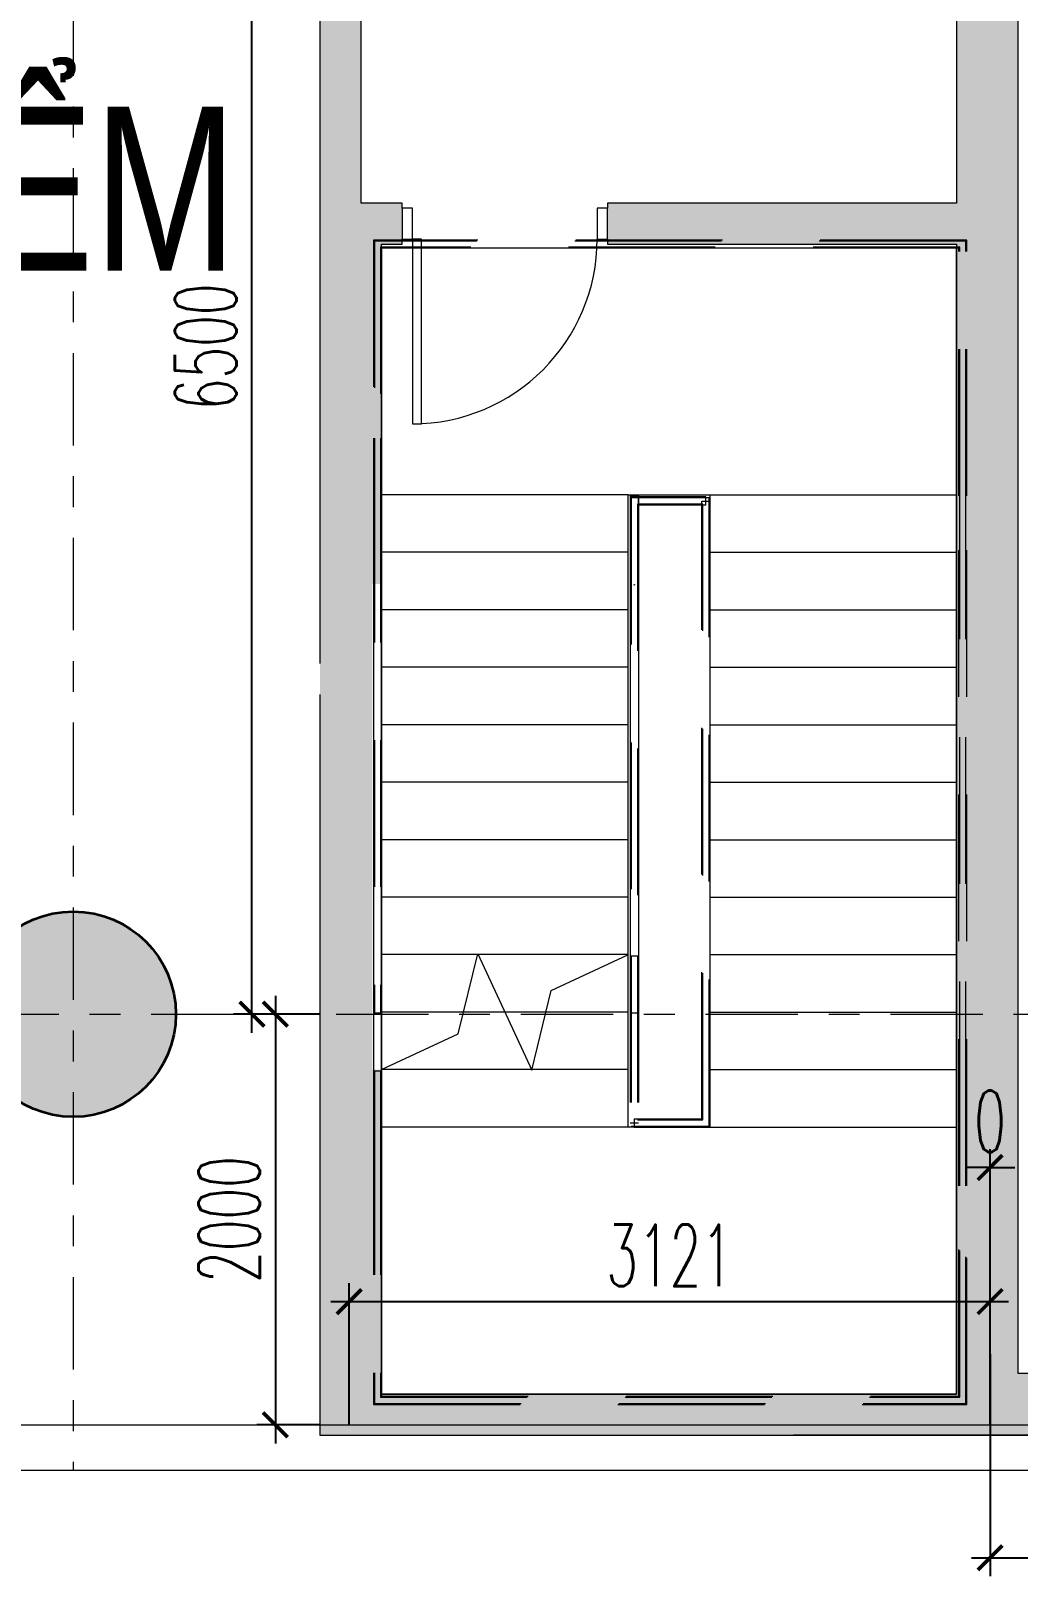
# Model space of a CAD drawing. Header units: millimetres. Extents: x 90964 to 877642, y 656808 to 1438307.
# Drawn here: x 360582 to 365390, y 1049812 to 1057352 of the extents above; entities that cross this region are included whole.
import ezdxf
from ezdxf.enums import TextEntityAlignment as Align

# ---------------------------------------------------------------- set-up
doc = ezdxf.new("R2010")
doc.units = ezdxf.units.MM
doc.header["$LTSCALE"] = 300
doc.linetypes.add('CENTER', pattern=[3, 1.5, -0.5, 0.5, -0.5])
doc.linetypes.add('Overhead', pattern=[3.96875, 2.38125, -1.5875])
doc.layers.get('Defpoints').update_dxf_attribs({"color": 6})
for name, color, linetype, lineweight in [('A-COT VACH', 2, 'Continuous', 35), ('A-DOOR', 31, 'Continuous', 9), ('A-DOOR-FRAM', 31, 'Continuous', 9), ('A-FLOR-HRAL', 11, 'Continuous', 9), ('A-FLOR-HRAL-MBND', 5, 'Overhead', 9), ('A-HATCH', 251, 'Continuous', 5), ('A-NET THAY', 125, 'Continuous', 18), ('A-TEXT', 9, 'Continuous', 18), ('A-TRUC', 250, 'CENTER', 5), ('A-WALL', 113, 'Continuous', 9), ('A-WALL-PATT', 111, 'Continuous', 9), ('S-STRS', 31, 'Continuous', 9), ('S-STRS-MBND', 31, 'Overhead', 9)]:
    doc.layers.add(name, color=color, linetype=linetype, lineweight=lineweight)
doc.styles.add('A1-arial', font='arial.ttf', dxfattribs={"width": 0.8})
doc.styles.add('A1-vnsimli', font='vnsimli.shx', dxfattribs={"width": 0.6})
doc.dimstyles.new('A1_DIM150', dxfattribs={"dimscale": 1.5, "dimtxt": 200, "dimasz": 80, "dimexe": 60, "dimexo": 0, "dimgap": 50, "dimtad": 1, "dimdec": 0, "dimzin": 0, "dimdsep": 46, "dimtxsty": 'A1-vnsimli', "dimblk1": 'ARCHTICK', "dimblk2": 'ARCHTICK', "dimsah": 1, "dimcen": 150, "dimdle": 60, "dimclrd": 256, "dimclre": 256, "dimclrt": 6, "dimadec": 0, "dimazin": 0, "dimtfac": 1, "dimtdec": 0, "dimtix": 1, "dimtmove": 2, "dimatfit": 3, "dimfxl": 1, "dimtvp": 0.833333, "dimtolj": 1, "dimtzin": 0, "dimarcsym": 0})

# ---------------------------------------------------------------- blocks, each defined once
blk = doc.blocks.new('Railing - Railing-1480369-Option 5 Floor Plans')
at = {"layer": 'A-FLOR-HRAL-MBND'}
for p, q in [((-100059.2, -9506.8), (-100176.4, -9867.4)), ((-100039.9, -9544.6), (-100138.6, -9848.1)), ((-99270.4, -9763.2), (-100059.2, -9506.8)), ((-99279.7, -9791.8), (-100039.9, -9544.6)), ((-99545.8, -9705.2), (-99536.5, -9676.7)), ((-97187.7, -10472), (-99545.8, -9705.2)), ((-97149.9, -10452.8), (-99536.5, -9676.7)), ((-100176.4, -9867.4), (-97267.2, -10813.4)), ((-100138.6, -9848.1), (-97286.4, -10775.6)), ((-97286.4, -10775.6), (-97187.7, -10472)), ((-97267.2, -10813.4), (-97149.9, -10452.8))]:
    blk.add_line(p, q, dxfattribs=at)
blk = doc.blocks.new('Railing - Railing-1480370-Option 5 Floor Plans')
at = {"layer": 'A-FLOR-HRAL-MBND'}
for p, q in [((-100956.9, -7899.5), (-101847.8, -10639.1)), ((-99682.2, -8314), (-100956.9, -7899.5)), ((-100937.7, -7937.3), (-101810, -10619.9)), ((-99691.5, -8342.6), (-100937.7, -7937.3)), ((-99425, -8429.2), (-99691.5, -8342.6)), ((-99415.8, -8400.7), (-99682.2, -8314)), ((-99159, -8515.8), (-99149.7, -8487.2)), ((-96762.5, -9295), (-99159, -8515.8)), ((-96753.2, -9266.5), (-99149.7, -8487.2)), ((-96486.9, -9353.1), (-96753.2, -9266.5)), ((-96496.2, -9381.6), (-96762.5, -9295)), ((-95611.4, -9669.4), (-96496.2, -9381.6)), ((-95573.6, -9650.1), (-96486.9, -9353.1)), ((-96464.5, -12389.7), (-95573.6, -9650.1)), ((-96483.7, -12351.9), (-95611.4, -9669.4)), ((-101810, -10619.9), (-100830.1, -10938.5)), ((-101847.8, -10639.1), (-100839.4, -10967)), ((-100839.4, -10967), (-100573.1, -11053.6)), ((-100830.1, -10938.5), (-100563.8, -11025.1)), ((-100573.1, -11053.6), (-97644.1, -12006.1)), ((-100563.8, -11025.1), (-97634.8, -11977.6)), ((-97634.8, -11977.6), (-96483.7, -12351.9)), ((-97644.1, -12006.1), (-96464.5, -12389.7))]:
    blk.add_line(p, q, dxfattribs=at)
blk = doc.blocks.new('Top Rail Type - Top Rail_Internal_-1480371-Option 5 Floor Plans')
at = {"layer": 'A-FLOR-HRAL'}
for p, q in [((-97138.5, -10451.3), (-97600.3, -10301.1)), ((-97612.7, -10339.1), (-97150.8, -10489.3))]:
    blk.add_line(p, q, dxfattribs=at)
at = {"layer": 'A-FLOR-HRAL', "flags": 128}
blk.add_lwpolyline([(-97559.5, -10339.5), (-97557.4, -10336.1), (-97557.1, -10332)], dxfattribs=at)
blk = doc.blocks.new('Top Rail Type - Top Rail_Internal_-V14-Option 5 Floor Plans')
at = {"layer": 'A-FLOR-HRAL', "linetype": 'Overhead'}
for p, q in [((-100068.5, -9519.5), (-100182.7, -9870.6)), ((-100030.5, -9531.8), (-100132.3, -9844.9)), ((-100030.5, -9531.8), (-100068.5, -9519.5)), ((-100055.7, -9544.7), (-100043.3, -9506.6)), ((-99281.2, -9796.5), (-100055.7, -9544.7)), ((-99268.9, -9758.5), (-100043.3, -9506.6)), ((-99547.3, -9710), (-99534.9, -9672)), ((-97194, -10475.3), (-99547.3, -9710)), ((-97143.6, -10449.6), (-99534.9, -9672)), ((-100182.7, -9870.6), (-97283, -10813.5)), ((-100132.3, -9844.9), (-97270.6, -10775.5)), ((-97295.8, -10788.3), (-97194, -10475.3)), ((-97257.8, -10800.7), (-97143.6, -10449.6)), ((-97270.6, -10775.5), (-97283, -10813.5)), ((-97295.8, -10788.3), (-97257.8, -10800.7))]:
    blk.add_line(p, q, dxfattribs=at)
at = {"layer": 'A-FLOR-HRAL'}
for p, q in [((-99268.9, -9758.5), (-99281.2, -9796.5)), ((-97150.8, -10489.3), (-99281.2, -9796.5)), ((-97138.5, -10451.3), (-99268.9, -9758.5)), ((-97150.8, -10489.3), (-97138.5, -10451.3))]:
    blk.add_line(p, q, dxfattribs=at)
blk = doc.blocks.new('Top Rail Type - Top Rail_Internal_-V15-Option 5 Floor Plans')
at = {"layer": 'A-FLOR-HRAL', "linetype": 'Overhead'}
for p, q in [((-100960.1, -7893.2), (-101854.1, -10642.3)), ((-99680.7, -8309.3), (-100960.1, -7893.2)), ((-100934.5, -7943.6), (-101803.7, -10616.7)), ((-99693.1, -8347.3), (-100934.5, -7943.6)), ((-99426.6, -8434), (-99693.1, -8347.3)), ((-99414.2, -8395.9), (-99680.7, -8309.3)), ((-99160.5, -8520.5), (-99148.1, -8482.5)), ((-96485.4, -9348.3), (-99148.1, -8482.5)), ((-96497.8, -9386.4), (-99160.5, -8520.5)), ((-95567.3, -9646.9), (-96485.4, -9348.3)), ((-95617.7, -9672.6), (-96497.8, -9386.4)), ((-96461.3, -12396), (-95567.3, -9646.9)), ((-96486.9, -12345.6), (-95617.7, -9672.6)), ((-101803.7, -10616.7), (-100828.6, -10933.8)), ((-101854.1, -10642.3), (-100840.9, -10971.8)), ((-100840.9, -10971.8), (-97645.6, -12010.9)), ((-100828.6, -10933.8), (-97633.3, -11972.8)), ((-97633.3, -11972.8), (-96486.9, -12345.6)), ((-97645.6, -12010.9), (-96461.3, -12396))]:
    blk.add_line(p, q, dxfattribs=at)
at = {"layer": 'A-FLOR-HRAL'}
for p, q in [((-99414.2, -8395.9), (-99426.6, -8434)), ((-97176.8, -9165.6), (-99426.6, -8434)), ((-97164.4, -9127.5), (-99414.2, -8395.9))]:
    blk.add_line(p, q, dxfattribs=at)
blk = doc.blocks.new('M_Door-Passage-Single-Flush - M_Door-Passage-Single-Flush-718217-Option 5 Floor Plans')
at = {"layer": 'A-DOOR'}
for p, q in [((450, 981.35), (405, 981.35)), ((405, 981.35), (405, 81.35)), ((450, 81.35), (450, 981.35)), ((405, 81.35), (450, 81.35))]:
    blk.add_line(p, q, dxfattribs=at)
blk.add_arc((450, 81.35), 900, 90, 180, dxfattribs=at)
at = {"layer": 'A-DOOR-FRAM'}
for p, q in [((-450, 81.35), (-500, 81.35)), ((-500, 81.35), (-500, -68.65)), ((-450, -68.65), (-450, 81.35)), ((450, 81.35), (450, -68.65)), ((500, 81.35), (450, 81.35)), ((500, -68.65), (500, 81.35)), ((-500, -68.65), (-450, -68.65)), ((450, -68.65), (500, -68.65))]:
    blk.add_line(p, q, dxfattribs=at)
blk = doc.blocks.new('LUOICOT THAPDOI')
at = {"layer": 'A-HATCH'}
h = blk.add_hatch(color=256, dxfattribs=at)
h.dxf.hatch_style = 1
edge = h.paths.add_edge_path()
edge.add_arc((220997.9, 1226625.3), 500, 0, 360)
edge = h.paths.add_edge_path()
edge.add_arc((233598, 1226625.3), 500, 0, 360)
edge = h.paths.add_edge_path()
edge.add_arc((246198, 1226625.3), 500, 0, 360)
edge = h.paths.add_edge_path()
edge.add_arc((246198, 1217625.3), 500, 0, 360)
edge = h.paths.add_edge_path()
edge.add_arc((233598, 1217625.3), 500, 0, 360)
edge = h.paths.add_edge_path()
edge.add_arc((220997.9, 1217625.3), 500, 0, 360)
edge = h.paths.add_edge_path()
edge.add_arc((214298, 1226625.3), 500, 0, 360)
edge = h.paths.add_edge_path()
edge.add_arc((201698, 1226625.3), 500, 0, 360)
edge = h.paths.add_edge_path()
edge.add_arc((194998.1, 1226625.3), 500, 0, 360)
edge = h.paths.add_edge_path()
edge.add_arc((182398, 1226625.3), 500, 0, 360)
edge = h.paths.add_edge_path()
edge.add_arc((169798, 1226625.3), 500, 0, 360)
edge = h.paths.add_edge_path()
edge.add_arc((169798, 1217625.3), 500, 0, 360)
edge = h.paths.add_edge_path()
edge.add_arc((169798, 1208625.3), 500, 0, 360)
edge = h.paths.add_edge_path()
edge.add_arc((169798, 1199625.3), 500, 0, 360)
edge = h.paths.add_edge_path()
edge.add_arc((182398, 1199625.3), 500, 0, 360)
edge = h.paths.add_edge_path()
edge.add_arc((182398, 1208625.3), 500, 0, 360)
edge = h.paths.add_edge_path()
edge.add_arc((182398, 1217625.3), 500, 0, 360)
edge = h.paths.add_edge_path()
edge.add_arc((194998.1, 1217625.3), 500, 0, 360)
edge = h.paths.add_edge_path()
edge.add_arc((194998.1, 1208625.3), 500, 0, 360)
edge = h.paths.add_edge_path()
edge.add_arc((194998.1, 1199625.3), 500, 0, 360)
edge = h.paths.add_edge_path()
edge.add_arc((201698, 1208625.3), 500, 0, 360)
edge = h.paths.add_edge_path()
edge.add_arc((214298, 1208625.3), 500, 0, 360)
edge = h.paths.add_edge_path()
edge.add_arc((220997.9, 1208625.3), 500, 0, 360)
edge = h.paths.add_edge_path()
edge.add_arc((220997.9, 1199625.3), 500, 0, 360)
edge = h.paths.add_edge_path()
edge.add_arc((233598, 1199625.3), 500, 0, 360)
edge = h.paths.add_edge_path()
edge.add_arc((233598, 1208625.3), 500, 0, 360)
edge = h.paths.add_edge_path()
edge.add_arc((246198, 1208625.3), 500, 0, 360)
edge = h.paths.add_edge_path()
edge.add_arc((246198, 1199625.3), 500, 0, 360)
at = {"layer": 'A-COT VACH'}
blk.add_circle((194998.1, 1199625.3), 500, dxfattribs=at)
at = {"layer": 'A-TRUC'}
for p, q in [((194998.1, 1228945.3), (194998.1, 1197405.3)), ((167478, 1199625.3), (248518, 1199625.3))]:
    blk.add_line(p, q, dxfattribs=at)
blk = doc.blocks.new('_ArchTick')
at = {"color": 0, "linetype": 'ByBlock', "const_width": 0.15}
blk.add_lwpolyline([(-0.5, -0.5), (0.5, 0.5)], dxfattribs=at)
blk = doc.blocks.new('*D359')
at = {"layer": 'A-NET THAY', "lineweight": -2, "transparency": 16777216}
for p, q in [((361658.2, 1052473.3), (361658.2, 1059153.3)), ((361989.6, 1059063.3), (361568.2, 1059063.3)), ((361989.6, 1052563.3), (361568.2, 1052563.3))]:
    blk.add_line(p, q, dxfattribs=at)
at = {"layer": 'Defpoints', "color": 0, "transparency": 16777216}
for p in [(361658.2, 1059063.3), (361989.6, 1059063.3), (361989.6, 1052563.3)]:
    blk.add_point(p, dxfattribs=at)
at = {"layer": 'A-NET THAY', "lineweight": -2, "transparency": 16777216, "xscale": 120, "yscale": 120, "zscale": 120}
for p, rotation in [((361658.2, 1059063.3), 90.00000000000388), ((361658.2, 1052563.3), 270.0000000000039)]:
    blk.add_blockref('_ArchTick', p, dxfattribs=dict(at, rotation=rotation))
at = {"layer": 'A-NET THAY', "color": 6, "transparency": 16777216, "insert": (361433.2, 1055813.3), "char_height": 300, "attachment_point": 5, "rotation": 90, "style": 'A1-vnsimli'}
blk.add_mtext('\\A1;6500', dxfattribs=at)
blk = doc.blocks.new('*D360')
at = {"layer": 'A-NET THAY', "lineweight": -2, "transparency": 16777216}
for p, q in [((361772.2, 1052653.3), (361772.2, 1050473.3)), ((361989.6, 1052563.3), (361682.2, 1052563.3)), ((361989.6, 1050563.3), (361682.2, 1050563.3))]:
    blk.add_line(p, q, dxfattribs=at)
at = {"layer": 'Defpoints', "color": 0, "transparency": 16777216}
for p in [(361989.6, 1052563.3), (361772.2, 1050563.3), (361989.6, 1050563.3)]:
    blk.add_point(p, dxfattribs=at)
at = {"layer": 'A-NET THAY', "lineweight": -2, "transparency": 16777216, "xscale": 120, "yscale": 120, "zscale": 120}
for p, rotation in [((361772.2, 1052563.3), 90.00000000000388), ((361772.2, 1050563.3), 270.0000000000039)]:
    blk.add_blockref('_ArchTick', p, dxfattribs=dict(at, rotation=rotation))
at = {"layer": 'A-NET THAY', "color": 6, "transparency": 16777216, "insert": (361547.2, 1051563.3), "char_height": 300, "attachment_point": 5, "rotation": 90, "style": 'A1-vnsimli'}
blk.add_mtext('\\A1;2000', dxfattribs=at)
blk = doc.blocks.new('*D361')
at = {"layer": 'A-NET THAY', "lineweight": -2, "transparency": 16777216}
for p, q in [((362132.2, 1050563.3), (362132.2, 1051253.3)), ((365253.2, 1050563.3), (365253.2, 1051253.3)), ((362042.2, 1051163.3), (365343.2, 1051163.3))]:
    blk.add_line(p, q, dxfattribs=at)
at = {"layer": 'Defpoints', "color": 0, "transparency": 16777216}
for p in [(365253.2, 1051163.3), (362132.2, 1050563.3), (365253.2, 1050563.3)]:
    blk.add_point(p, dxfattribs=at)
at = {"layer": 'A-NET THAY', "lineweight": -2, "transparency": 16777216, "xscale": 120, "yscale": 120, "zscale": 120}
for p, rotation in [((362132.2, 1051163.3), 180.0000000000039), ((365253.2, 1051163.3), 3.867554492659636e-12)]:
    blk.add_blockref('_ArchTick', p, dxfattribs=dict(at, rotation=rotation))
at = {"layer": 'A-NET THAY', "color": 6, "transparency": 16777216, "insert": (363692.7, 1051388.3), "char_height": 300, "attachment_point": 5, "style": 'A1-vnsimli'}
blk.add_mtext('\\A1;3121', dxfattribs=at)
blk = doc.blocks.new('*D362')
at = {"layer": 'A-NET THAY', "lineweight": -2, "transparency": 16777216}
for p, q in [((365253.2, 1050698.3), (365253.2, 1051906.3)), ((365253.2, 1050698.3), (365253.2, 1051906.3)), ((365253.2, 1051816.3), (365133.2, 1051816.3)), ((365253.2, 1051816.3), (365373.2, 1051816.3))]:
    blk.add_line(p, q, dxfattribs=at)
at = {"layer": 'Defpoints', "color": 0, "transparency": 16777216}
for p in [(365253.2, 1051816.3), (365253.2, 1050698.3), (365253.2, 1050698.3)]:
    blk.add_point(p, dxfattribs=at)
at = {"layer": 'A-NET THAY', "lineweight": -2, "transparency": 16777216, "xscale": 120, "yscale": 120, "zscale": 120}
for rotation in [3.867554492659636e-12, 180.0000000000039]:
    blk.add_blockref('_ArchTick', (365253.2, 1051816.3), dxfattribs=dict(at, rotation=rotation))
at = {"layer": 'A-NET THAY', "color": 6, "transparency": 16777216, "insert": (365253.2, 1052041.3), "char_height": 300, "attachment_point": 5, "style": 'A1-vnsimli'}
blk.add_mtext('\\A1;0', dxfattribs=at)
blk = doc.blocks.new('*D363')
at = {"layer": 'A-NET THAY', "lineweight": -2, "transparency": 16777216}
for p, q in [((365253.2, 1050908.3), (365253.2, 1049826.3)), ((367740.2, 1050908.3), (367740.2, 1049826.3)), ((365163.2, 1049916.3), (367830.2, 1049916.3))]:
    blk.add_line(p, q, dxfattribs=at)
at = {"layer": 'Defpoints', "color": 0, "transparency": 16777216}
for p in [(365253.2, 1050908.3), (367740.2, 1050908.3), (367740.2, 1049916.3)]:
    blk.add_point(p, dxfattribs=at)
at = {"layer": 'A-NET THAY', "lineweight": -2, "transparency": 16777216, "xscale": 120, "yscale": 120, "zscale": 120}
for p, rotation in [((365253.2, 1049916.3), 180.0000000000039), ((367740.2, 1049916.3), 3.867554492659636e-12)]:
    blk.add_blockref('_ArchTick', p, dxfattribs=dict(at, rotation=rotation))
at = {"layer": 'A-NET THAY', "color": 6, "transparency": 16777216, "insert": (366496.7, 1050141.3), "char_height": 300, "attachment_point": 5, "style": 'A1-vnsimli'}
blk.add_mtext('\\A1;2487', dxfattribs=at)

msp = doc.modelspace()

# ---------------------------------------------------------------- hatches: boundary and pattern name
at = {"layer": 'A-WALL-PATT'}
for points in [[(362189.6, 1058863.3), (361989.6, 1058863.3), (361989.6, 1056513.3), (362189.6, 1056513.3)], [(365389.6, 1058763.3), (365389.6, 1058863.3), (365089.6, 1058863.3), (365089.6, 1056513.3), (365389.6, 1056513.3), (365389.6, 1058634.6)], [(365389.6, 1050713.3), (365389.6, 1056313.3), (365089.6, 1056313.3), (365089.6, 1050713.3)], [(367624.6, 1050813.3), (365389.6, 1050813.3), (365389.6, 1050513.3), (367624.6, 1050513.3)], [(365389.6, 1050513.3), (365389.6, 1050713.3), (361989.6, 1050713.3), (361989.6, 1050513.3), (363416.3, 1050513.3)]]:
    msp.add_hatch(color=256, dxfattribs=at).paths.add_polyline_path(points, flags=0)
h = msp.add_hatch(color=256, dxfattribs=at)
h.paths.add_polyline_path([(362289.6, 1050713.3), (362289.6, 1056513.3), (361989.6, 1056513.3), (361989.6, 1050713.3), (362279.2, 1050713.3)], flags=0)
h.paths.add_polyline_path([(362284.2, 1053851), (362284.2, 1052293.6), (362244.2, 1052293.6), (362244.2, 1054658.6), (362284.2, 1054658.6), (362284.2, 1054449)], flags=0)
h = msp.add_hatch(color=256, dxfattribs=at)
h.paths.add_polyline_path([(365389.6, 1056513.3), (363389.6, 1056513.3), (363389.6, 1056313.3), (365389.6, 1056313.3)], flags=0)
h.paths.add_polyline_path([(362389.6, 1056338.3), (362389.6, 1056513.3), (362289.6, 1056513.3), (362289.6, 1056313.3), (362389.6, 1056313.3)], flags=0)

# ---------------------------------------------------------------- linework, layer by layer
at = {"layer": 'A-WALL', "lineweight": 18}
for p, q in [((361989.6, 1059063.3), (361989.6, 1054271)), ((362189.6, 1056513.3), (362189.6, 1058863.3)), ((365089.6, 1058863.3), (365089.6, 1056513.3)), ((365389.6, 1056513.3), (365389.6, 1058763.3)), ((362389.6, 1056513.3), (362189.6, 1056513.3)), ((362389.6, 1056488.3), (362389.6, 1056513.3)), ((365089.6, 1056513.3), (363389.6, 1056513.3)), ((363389.6, 1056513.3), (363389.6, 1056488.3)), ((365389.6, 1050813.3), (365389.6, 1056513.3)), ((362289.6, 1050713.3), (362289.6, 1056313.3)), ((362289.6, 1056313.3), (362389.6, 1056313.3)), ((362389.6, 1056313.3), (362389.6, 1056338.3)), ((363389.6, 1056338.3), (363389.6, 1056313.3)), ((363389.6, 1056313.3), (365089.6, 1056313.3)), ((365089.6, 1056313.3), (365089.6, 1050713.3)), ((361989.6, 1054120), (361989.6, 1050513.3)), ((367624.6, 1050813.3), (365389.6, 1050813.3)), ((365089.6, 1050713.3), (362289.6, 1050713.3)), ((333487.6, 1050563.3), (414087.6, 1050563.3)), ((361989.6, 1050513.3), (365389.6, 1050513.3)), ((383982.7, 1050513.3), (364296.6, 1050513.3)), ((365389.6, 1050513.3), (367824.6, 1050513.3)), ((333267.6, 1050343.3), (414307.6, 1050343.3))]:
    msp.add_line(p, q, dxfattribs=at)
at = {"layer": 'S-STRS'}
for p, q in [((363489.6, 1055093.3), (362289.6, 1055093.3)), ((363489.6, 1055093.3), (363489.6, 1054813.3)), ((363489.6, 1054813.3), (362289.6, 1054813.3)), ((363489.6, 1054813.3), (363489.6, 1054533.3)), ((363489.6, 1054533.3), (362289.6, 1054533.3)), ((363489.6, 1054533.3), (363489.6, 1054253.3)), ((363489.6, 1054253.3), (362289.6, 1054253.3)), ((363489.6, 1054253.3), (363489.6, 1053973.3)), ((363489.6, 1053973.3), (362289.6, 1053973.3)), ((363489.6, 1053973.3), (363489.6, 1053693.3)), ((363489.6, 1053693.3), (362289.6, 1053693.3)), ((363489.6, 1053693.3), (363489.6, 1053413.3)), ((363489.6, 1053413.3), (362289.6, 1053413.3)), ((363489.6, 1053413.3), (363489.6, 1053133.3)), ((363489.6, 1053133.3), (362289.6, 1053133.3)), ((363489.6, 1053133.3), (363489.6, 1052853.3)), ((362756.8, 1052853.3), (362289.6, 1052853.3)), ((363489.6, 1052853.3), (362759.1, 1052853.3)), ((363489.6, 1052853.3), (363489.6, 1052853.1)), ((362688.7, 1052573.3), (362289.6, 1052573.3)), ((363090.5, 1052573.3), (362889.6, 1052573.3)), ((363022.5, 1052293.3), (363020.2, 1052293.3))]:
    msp.add_line(p, q, dxfattribs=at)
at = {"layer": 'S-STRS', "linetype": 'Overhead'}
for p, q in [((363489.6, 1055093.3), (362289.6, 1055093.3)), ((363489.6, 1054813.3), (362289.6, 1054813.3)), ((363489.6, 1054533.3), (362289.6, 1054533.3)), ((363489.6, 1054253.3), (362289.6, 1054253.3)), ((363489.6, 1053973.3), (362289.6, 1053973.3)), ((363489.6, 1053693.3), (362289.6, 1053693.3)), ((363489.6, 1053413.3), (362289.6, 1053413.3)), ((363489.6, 1053133.3), (362289.6, 1053133.3)), ((362756.8, 1052853.3), (362289.6, 1052853.3)), ((363489.6, 1052853.3), (362759.1, 1052853.3)), ((362688.7, 1052573.3), (362289.6, 1052573.3)), ((363090.5, 1052573.3), (362889.6, 1052573.3)), ((363022.5, 1052293.3), (363020.2, 1052293.3))]:
    msp.add_line(p, q, dxfattribs=at)
at = {"layer": 'S-STRS-MBND', "linetype": 'Continuous'}
for p, q in [((362289.6, 1056293.3), (362289.6, 1055093.3)), ((365089.6, 1056293.3), (362289.6, 1056293.3)), ((365089.6, 1055093.3), (365089.6, 1056293.3)), ((363489.6, 1055093.3), (362289.6, 1055093.3)), ((362289.6, 1055093.3), (362289.6, 1052573.3)), ((363489.6, 1055093.3), (362289.6, 1055093.3)), ((363489.6, 1055093.3), (363889.6, 1055093.3)), ((363489.6, 1055093.3), (363489.6, 1052573.3)), ((363889.6, 1055093.3), (365089.6, 1055093.3)), ((363889.6, 1052013.3), (363889.6, 1055093.3)), ((363889.6, 1055093.3), (365089.6, 1055093.3)), ((365089.6, 1052013.3), (365089.6, 1055093.3)), ((363489.6, 1054813.3), (362289.6, 1054813.3)), ((363489.6, 1054813.3), (362289.6, 1054813.3)), ((363889.6, 1054813.3), (365089.6, 1054813.3)), ((363889.6, 1054813.3), (365089.6, 1054813.3)), ((363489.6, 1054533.3), (362289.6, 1054533.3)), ((363489.6, 1054533.3), (362289.6, 1054533.3)), ((363889.6, 1054533.3), (365089.6, 1054533.3)), ((363889.6, 1054533.3), (365089.6, 1054533.3)), ((363489.6, 1054253.3), (362289.6, 1054253.3)), ((363489.6, 1054253.3), (362289.6, 1054253.3)), ((363889.6, 1054253.3), (365089.6, 1054253.3)), ((363889.6, 1054253.3), (365089.6, 1054253.3)), ((363489.6, 1053973.3), (362289.6, 1053973.3)), ((363489.6, 1053973.3), (362289.6, 1053973.3)), ((363889.6, 1053973.3), (365089.6, 1053973.3)), ((363889.6, 1053973.3), (365089.6, 1053973.3)), ((363489.6, 1053693.3), (362289.6, 1053693.3)), ((363489.6, 1053693.3), (362289.6, 1053693.3)), ((363889.6, 1053693.3), (365089.6, 1053693.3)), ((363889.6, 1053693.3), (365089.6, 1053693.3)), ((363489.6, 1053413.3), (362289.6, 1053413.3)), ((363489.6, 1053413.3), (362289.6, 1053413.3)), ((363889.6, 1053413.3), (365089.6, 1053413.3)), ((363889.6, 1053413.3), (365089.6, 1053413.3)), ((363489.6, 1053133.3), (362289.6, 1053133.3)), ((363489.6, 1053133.3), (362289.6, 1053133.3)), ((363889.6, 1053133.3), (365089.6, 1053133.3)), ((363889.6, 1053133.3), (365089.6, 1053133.3)), ((363489.6, 1052853.3), (362289.6, 1052853.3)), ((363489.6, 1052853.3), (362289.6, 1052853.3)), ((362663.1, 1052467.7), (362757.6, 1052856.6)), ((362759.1, 1052853.3), (362756.8, 1052853.3)), ((362759.1, 1052853.3), (362756.8, 1052853.3)), ((362757.6, 1052856.6), (363021.7, 1052290.1)), ((363116.2, 1052679), (363489.6, 1052853.1)), ((363489.6, 1052853.1), (363489.6, 1052013.3)), ((363889.6, 1052853.3), (365089.6, 1052853.3)), ((363889.6, 1052853.3), (365089.6, 1052853.3)), ((363021.7, 1052290.1), (363116.2, 1052679)), ((363489.6, 1052573.3), (362289.6, 1052573.3)), ((362889.6, 1052573.3), (362688.7, 1052573.3)), ((362889.6, 1052573.3), (362688.7, 1052573.3)), ((363489.6, 1052573.3), (363090.5, 1052573.3)), ((363489.6, 1052573.3), (363090.5, 1052573.3)), ((363889.6, 1052573.3), (365089.6, 1052573.3)), ((363889.6, 1052573.3), (365089.6, 1052573.3)), ((362289.6, 1052293.6), (362663.1, 1052467.7)), ((362289.6, 1052293.6), (362289.6, 1052013.3)), ((363020.2, 1052293.3), (362289.6, 1052293.3)), ((363020.2, 1052293.3), (362289.6, 1052293.3)), ((363489.6, 1052293.3), (363022.5, 1052293.3)), ((363489.6, 1052293.3), (363022.5, 1052293.3)), ((363889.6, 1052293.3), (365089.6, 1052293.3)), ((363889.6, 1052293.3), (365089.6, 1052293.3)), ((362289.6, 1052013.3), (362289.6, 1050713.3)), ((363489.6, 1052013.3), (362289.6, 1052013.3)), ((363489.6, 1052013.3), (362289.6, 1052013.3)), ((363889.6, 1052013.3), (363489.6, 1052013.3)), ((363889.6, 1052013.3), (365089.6, 1052013.3)), ((363889.6, 1052013.3), (365089.6, 1052013.3)), ((365089.6, 1050713.3), (365089.6, 1052013.3)), ((362289.6, 1050713.3), (365089.6, 1050713.3))]:
    msp.add_line(p, q, dxfattribs=at)

# ---------------------------------------------------------------- block references
at = {"layer": 'A-COT VACH'}
msp.add_blockref('LUOICOT THAPDOI', (165789.6, -147062), dxfattribs=at)
at = {"layer": 'A-DOOR', "rotation": 180.0000000000013}
msp.add_blockref('M_Door-Passage-Single-Flush - M_Door-Passage-Single-Flush-718217-Option 5 Floor Plans', (362889.6, 1056419.7), dxfattribs=at)
at = {"layer": 'A-FLOR-HRAL', "rotation": 108.0136761594174}
for name in ['Top Rail Type - Top Rail_Internal_-V15-Option 5 Floor Plans', 'Railing - Railing-1480370-Option 5 Floor Plans', 'Top Rail Type - Top Rail_Internal_-V14-Option 5 Floor Plans', 'Railing - Railing-1480369-Option 5 Floor Plans', 'Top Rail Type - Top Rail_Internal_-1480371-Option 5 Floor Plans']:
    msp.add_blockref(name, (323522, 1144233), dxfattribs=at)

# ---------------------------------------------------------------- texts
at = {"layer": 'A-TEXT', "style": 'A1-arial', "width": 0.75}
msp.add_text('T. ĐIỂM', height=800, dxfattribs=at).set_placement((360049, 1056184), align=Align.CENTER)

# ---------------------------------------------------------------- dimensions: what is measured, and where the dimension line sits
at = {"layer": 'A-NET THAY'}
for base, p1, p2, angle, picture, middle in [((361658.2, 1059063.3), (361989.6, 1052563.3), (361989.6, 1059063.3), 90, '*D359', (361433.2, 1055813.3)), ((361772.2, 1050563.3), (361989.6, 1052563.3), (361989.6, 1050563.3), 90, '*D360', (361547.2, 1051563.3)), ((365253.1523651, 1051816.3162083), (365253.1523651, 1050698.3162083), (365253.1523651, 1050698.3162083), 0, '*D362', (365253.1523651, 1052041.3162083)), ((365253.2, 1051163.3), (362132.2, 1050563.3), (365253.2, 1050563.3), 0, '*D361', (363692.7, 1051388.3)), ((367740.2, 1049916.3), (365253.2, 1050908.3), (367740.2, 1050908.3), 0, '*D363', (366496.7, 1050141.3))]:
    dim = msp.add_linear_dim(base=base, p1=p1, p2=p2, angle=angle, dimstyle='A1_DIM150', dxfattribs=at)
    dim.commit()
    dim.dimension.update_dxf_attribs({"geometry": picture, "text_midpoint": middle})

doc.saveas('drawing.dxf')
